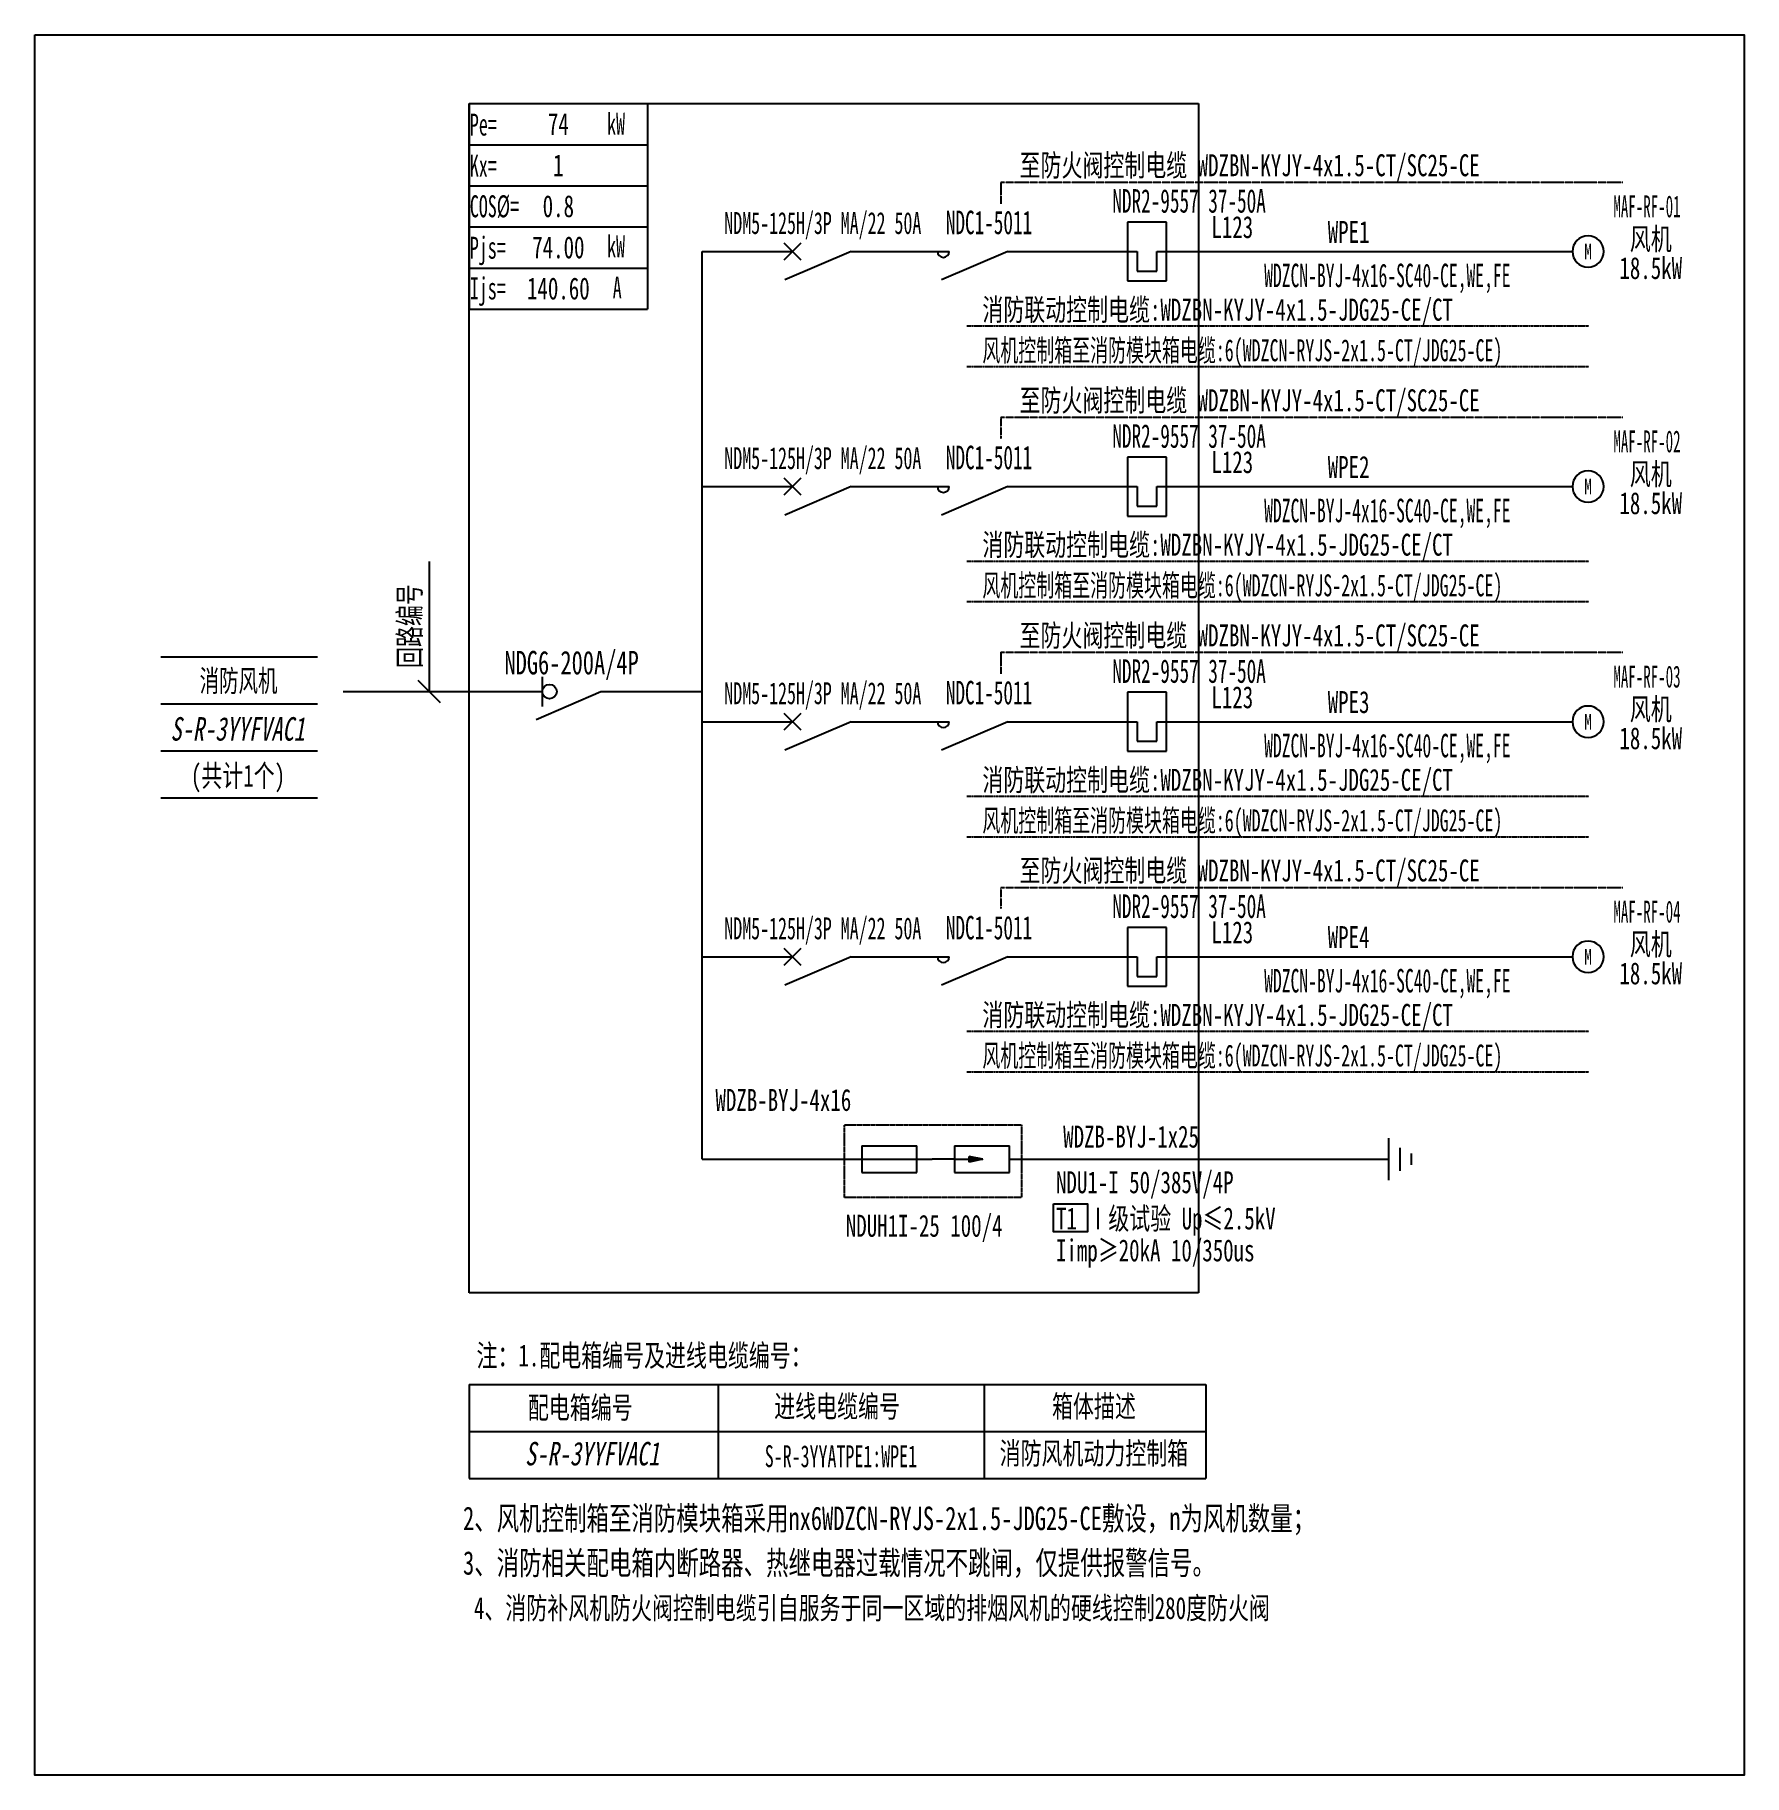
# Model space of a CAD drawing. Extents: x 307521 to 310007, y 280366 to 282898.
import ezdxf
from ezdxf.enums import TextEntityAlignment as Align

# ---------------------------------------------------------------- set-up
doc = ezdxf.new("R2010")
doc.units = 0
doc.header["$MEASUREMENT"] = 0
for name, pattern in [('DASHDOT', [1, 0.5, -0.25, 0, -0.25]), ('DASHED', [0.75, 0.5, -0.25]), ('DASHED2', [0.375, 0.25, -0.125])]:
    doc.linetypes.add(name, pattern=pattern)
for name, color, linetype in [('D_E_Eqpm(强电设备)', 100, 'Continuous'), ('D_E_Eqpm（强电设备）', 100, 'Continuous'), ('D_E_Text(强电文字)', 51, 'Continuous'), ('D_E_Text（强电文字）', 51, 'Continuous'), ('D_E_Wire(强电线缆)', 10, 'Continuous'), ('D_E_Wire（强电线缆）', 10, 'Continuous'), ('D_T_TableDim（表格尺寸）', 255, 'Continuous'), ('系统图', 220, 'Continuous')]:
    doc.layers.add(name, color=color, linetype=linetype)
doc.styles.add('$1$电气', font='', dxfattribs={"width": 0.7})
doc.styles.add('$1$电气箱', font='simhei.ttf', dxfattribs={"width": 0.8, "oblique": 10})
doc.styles.add('$3$电气', font='', dxfattribs={"width": 0.7})
doc.styles.add('电气', font='', dxfattribs={"width": 0.7})
doc.styles.add('电气箱', font='simhei.ttf', dxfattribs={"width": 0.8, "oblique": 10})
doc.styles.get('$1$电气').set_extended_font_data('SimSun')
doc.styles.get('$3$电气').set_extended_font_data('SimSun')
doc.styles.get('电气').set_extended_font_data('SimSun')

# ---------------------------------------------------------------- blocks, each defined once
blk = doc.blocks.new('1')
at = {"layer": 'D_E_Eqpm(强电设备)'}
for p, q in [((-314387, 61832), (-314387, 61082)), ((-313887, 61832), (-314387, 61832)), ((-313887, 61082), (-313887, 61832)), ((-314262, 61457), (-314262, 61207)), ((-314012, 61207), (-314012, 61457)), ((-314387, 61082), (-313887, 61082)), ((-314262, 61207), (-314012, 61207))]:
    blk.add_line(p, q, dxfattribs=at)
blk = doc.blocks.new('电机')
at = {"layer": 'D_E_Eqpm（强电设备）'}
for start, end in [(90, 180), (180, 270), (0, 90), (270, 0)]:
    blk.add_arc((0, 0), 200, start, end, dxfattribs=at)
at = {"layer": 'D_E_Eqpm（强电设备）', "color": 51, "style": '电气', "width": 0.7}
blk.add_text('M', height=200, dxfattribs=at).set_placement((0, 0), align=Align.MIDDLE)
blk = doc.blocks.new('A$C670F4C17')
at = {"layer": 'D_E_Wire（强电线缆）', "linetype": 'DASHDOT', "ltscale": 0.5}
blk.add_line((0, 0), (7936, 0), dxfattribs=at)
at = {"layer": 'D_E_Text（强电文字）', "style": '电气', "width": 0.7}
blk.add_text('消防联动控制电缆:WDZBN-KYJY-4x1.5-JDG25-CE/CT', height=280, dxfattribs=at).set_placement((198, 68))
blk = doc.blocks.new('A$C70CE04DF')
at = {"layer": 'D_E_Wire（强电线缆）', "linetype": 'DASHDOT', "ltscale": 0.5}
blk.add_line((0, 0), (7936, 0), dxfattribs=at)
at = {"layer": 'D_E_Text（强电文字）', "style": '电气', "width": 0.6}
blk.add_text('风机控制箱至消防模块箱电缆:6(WDZCN-RYJS-2x1.5-CT/JDG25-CE)', height=280, dxfattribs=at).set_placement((198, 68))

msp = doc.modelspace()

# ---------------------------------------------------------------- linework, layer by layer
at = {"linetype": 'DASHED'}
for p, q in [((308152.4, 282798.1, 0), (309213.3, 282798.1, 0)), ((308152.4, 281067.9, 0), (308152.4, 282798.1, 0)), ((309213.3, 282798.1, 0), (309213.3, 281067.9, 0)), ((309213.3, 281067.9, 0), (308152.4, 281067.9, 0))]:
    msp.add_line(p, q, dxfattribs=at)
at = {"linetype": 'DASHED2', "elevation": 0}
msp.add_lwpolyline([(308698.4, 281312.7), (308955.9, 281312.7), (308955.9, 281206.6), (308698.4, 281206.6)], close=True, dxfattribs=at)
at = {"layer": 'D_E_Eqpm(强电设备)', "color": 100}
for p, q in [((308610.6, 282570.7, 0), (308634.7, 282594.9, 0)), ((308634.7, 282570.7, 0), (308610.6, 282594.9, 0)), ((308634.7, 282594.9, 0), (308610.6, 282570.7, 0)), ((308610.6, 282594.9, 0), (308634.7, 282570.7, 0)), ((308708.1, 282582.8, 0), (308611.6, 282541.4, 0)), ((308936.1, 282582.8, 0), (308839.6, 282541.4, 0)), ((308610.6, 282228.8, 0), (308634.7, 282253, 0)), ((308634.7, 282228.8, 0), (308610.6, 282253, 0)), ((308634.7, 282253, 0), (308610.6, 282228.8, 0)), ((308610.6, 282253, 0), (308634.7, 282228.8, 0)), ((308708.1, 282240.9, 0), (308611.6, 282199.5, 0)), ((308936.1, 282240.9, 0), (308839.6, 282199.5, 0)), ((308610.6, 281886.8, 0), (308634.7, 281911, 0)), ((308634.7, 281886.8, 0), (308610.6, 281911, 0)), ((308634.7, 281911, 0), (308610.6, 281886.8, 0)), ((308610.6, 281911, 0), (308634.7, 281886.8, 0)), ((308708.1, 281898.9, 0), (308611.6, 281857.5, 0)), ((308936.1, 281898.9, 0), (308839.6, 281857.5, 0)), ((308610.6, 281544.9, 0), (308634.7, 281569.1, 0)), ((308634.7, 281544.9, 0), (308610.6, 281569.1, 0)), ((308634.7, 281569.1, 0), (308610.6, 281544.9, 0)), ((308610.6, 281569.1, 0), (308634.7, 281544.9, 0)), ((308708.1, 281557, 0), (308611.6, 281515.6, 0)), ((308936.1, 281557, 0), (308839.6, 281515.6, 0))]:
    msp.add_line(p, q, dxfattribs=at)
at = {"layer": 'D_E_Eqpm(强电设备)'}
for p, q in [((308723.6, 281281.8, 0), (308723.6, 281243, 0)), ((308723.6, 281281.8, 0), (308803.7, 281281.8, 0)), ((308803.5, 281243, 0), (308803.5, 281281.8, 0)), ((308858.2, 281281.8, 0), (308938.3, 281281.8, 0)), ((308858.2, 281281.8, 0), (308858.2, 281243, 0)), ((308938.1, 281243, 0), (308938.1, 281281.8, 0)), ((308858.2, 281262.4, 0), (308825.8, 281262.4, 0)), ((308858.2, 281262.4, 0), (308899.7, 281262.4, 0)), ((308899.7, 281262.4, 0), (308879.6, 281266.5, 0)), ((308879.6, 281258.3, 0), (308879.6, 281266.5, 0)), ((308899.7, 281262.4, 0), (308879.6, 281258.3, 0)), ((308723.6, 281243, 0), (308803.5, 281243, 0)), ((308858.2, 281243, 0), (308938.1, 281243, 0))]:
    msp.add_line(p, q, dxfattribs=at)
at = {"layer": 'D_E_Eqpm(强电设备)', "color": 100}
for centre in [(308842.1, 282582.8, 0), (308842.1, 282240.9, 0), (308842.1, 281898.9, 0), (308842.1, 281557, 0)]:
    msp.add_arc(centre, 8.55, 180, 0, dxfattribs=at)
at = {"layer": 'D_E_Eqpm(强电设备)'}
msp.add_solid([(308879.6, 281258.3, 0), (308899.7, 281262.4, 0), (308879.6, 281266.5, 0)], dxfattribs=at)
at = {"layer": 'D_E_Eqpm（强电设备）'}
msp.add_line((308258.7, 281964.2, 0), (308258.7, 281921, 0), dxfattribs=at)
at = {"layer": 'D_E_Eqpm（强电设备）', "color": 100}
msp.add_line((308249.9, 281902.2, 0), (308344.1, 281942.6, 0), dxfattribs=at)
at = {"layer": 'D_E_Eqpm（强电设备）'}
msp.add_circle((308269.2, 281942.6, 0), 10.5, dxfattribs=at)
at = {"layer": 'D_E_Text（强电文字）'}
for p, q in [((308152.4, 282798.1, 0), (308411.7, 282798.1, 0)), ((308152.4, 282798.1, 0), (308152.4, 282498.9, 0)), ((308411.7, 282798.1, 0), (308411.7, 282498.9, 0)), ((308152.4, 282738.2, 0), (308411.7, 282738.2, 0)), ((308152.4, 282678.4, 0), (308411.7, 282678.4, 0)), ((308152.4, 282618.5, 0), (308411.7, 282618.5, 0)), ((308152.4, 282558.7, 0), (308411.7, 282558.7, 0)), ((308152.4, 282498.9, 0), (308411.7, 282498.9, 0)), ((308094.5, 281942.6, 0), (308094.5, 282131.7, 0)), ((308110.6, 281926.5, 0), (308078.4, 281958.7, 0))]:
    msp.add_line(p, q, dxfattribs=at)
at = {"layer": 'D_E_Text（强电文字）', "elevation": 0}
msp.add_lwpolyline([(309002.4, 281197.7), (309052, 281197.7), (309052, 281156.8), (309002.4, 281156.8)], close=True, dxfattribs=at)
at = {"layer": 'D_E_Wire(强电线缆)', "color": 10}
for p, q in [((308491.4, 282582.8, 0), (308622.7, 282582.8, 0)), ((308708.1, 282582.8, 0), (308850.6, 282582.8, 0)), ((308936.1, 282582.8, 0), (309124.2, 282582.8, 0)), ((309152.7, 282582.8, 0), (309757.1, 282582.8, 0)), ((308491.4, 282240.9, 0), (308622.7, 282240.9, 0)), ((308708.1, 282240.9, 0), (308850.6, 282240.9, 0)), ((308936.1, 282240.9, 0), (309124.2, 282240.9, 0)), ((309152.7, 282240.9, 0), (309757.1, 282240.9, 0)), ((308491.4, 281898.9, 0), (308622.7, 281898.9, 0)), ((308708.1, 281898.9, 0), (308850.6, 281898.9, 0)), ((308936.1, 281898.9, 0), (309124.2, 281898.9, 0)), ((309152.7, 281898.9, 0), (309757.1, 281898.9, 0)), ((308491.4, 281557, 0), (308622.7, 281557, 0)), ((308708.1, 281557, 0), (308850.6, 281557, 0)), ((308936.1, 281557, 0), (309124.2, 281557, 0)), ((309152.7, 281557, 0), (309757.1, 281557, 0))]:
    msp.add_line(p, q, dxfattribs=at)
at = {"layer": 'D_E_Wire（强电线缆）', "linetype": 'DASHDOT', "ltscale": 0.5}
for p, q in [((308925.9, 282683.7, 0), (309830.5, 282683.7, 0)), ((308925.9, 282683.7, 0), (308925.9, 282652.3, 0)), ((308925.9, 282341.7, 0), (309830.5, 282341.7, 0)), ((308925.9, 282341.7, 0), (308925.9, 282310.4, 0)), ((308925.9, 281999.8, 0), (309830.5, 281999.8, 0)), ((308925.9, 281999.8, 0), (308925.9, 281968.4, 0)), ((308925.9, 281657.8, 0), (309830.5, 281657.8, 0)), ((308925.9, 281657.8, 0), (308925.9, 281626.5, 0))]:
    msp.add_line(p, q, dxfattribs=at)
at = {"layer": 'D_E_Wire（强电线缆）'}
for p, q in [((308491.4, 281262.4, 0), (308491.4, 282582.8, 0)), ((308491.4, 281886.9, 0), (308491.4, 282240.9, 0)), ((307969.1, 281942.6, 0), (308258.7, 281942.6, 0)), ((308344.1, 281942.6, 0), (308491.4, 281942.6, 0)), ((308491.4, 281830.5, 0), (308491.4, 281886.9, 0)), ((309489.9, 281232, 0), (309489.9, 281292.9, 0)), ((309506.5, 281245.8, 0), (309506.5, 281279.1, 0)), ((308491.4, 281262.4, 0), (308825.8, 281262.4, 0)), ((308938.1, 281262.4, 0), (309489.9, 281262.4, 0)), ((309523.1, 281254.1, 0), (309523.1, 281270.7, 0))]:
    msp.add_line(p, q, dxfattribs=at)
at = {"layer": 'D_T_TableDim（表格尺寸）', "color": 255}
for p, q in [((307703.8, 281993.4, 0), (307931.8, 281993.4, 0)), ((307703.8, 281925, 0), (307931.8, 281925, 0)), ((307703.8, 281856.6, 0), (307931.8, 281856.6, 0)), ((307703.8, 281856.6, 0), (307931.8, 281856.6, 0)), ((307703.8, 281856.6, 0), (307931.8, 281856.6, 0)), ((307703.8, 281856.6, 0), (307931.8, 281856.6, 0)), ((307703.8, 281856.6, 0), (307931.8, 281856.6, 0)), ((307703.8, 281788.2, 0), (307931.8, 281788.2, 0))]:
    msp.add_line(p, q, dxfattribs=at)
at = {"layer": 'D_T_TableDim（表格尺寸）', "ltscale": 3.5}
for p, q in [((308152.4, 280934.8, 0), (309223.7, 280934.8, 0)), ((308152.4, 280934.8, 0), (308152.4, 280798, 0)), ((308514.6, 280934.8, 0), (308514.6, 280798, 0)), ((308901.3, 280934.8, 0), (308901.3, 280798, 0)), ((309223.7, 280934.8, 0), (309223.7, 280798, 0)), ((308152.4, 280866.4, 0), (309223.7, 280866.4, 0)), ((308152.4, 280866.4, 0), (309223.7, 280866.4, 0)), ((308514.6, 280866.4, 0), (308514.6, 280798, 0)), ((308901.3, 280866.4, 0), (308901.3, 280798, 0)), ((308152.4, 280798, 0), (309223.7, 280798, 0))]:
    msp.add_line(p, q, dxfattribs=at)
at = {"layer": '系统图', "ltscale": 9973.992009}
msp.add_lwpolyline([(307520.6, 282898), (310007, 282898), (310007, 280366.5), (307520.6, 280366.5)], close=True, dxfattribs=at)

# ---------------------------------------------------------------- block references
at = {"layer": 'D_E_Eqpm(强电设备)', "color": 100, "xscale": 0.1139832797001544, "yscale": 0.1139832797001544, "zscale": 0.1139832797001544}
for p in [(344944.8, 275577.7, 0), (344944.8, 275235.7, 0), (344944.8, 274893.8, 0), (344944.8, 274551.8, 0)]:
    msp.add_blockref('1', p, dxfattribs=at)
at = {"layer": 'D_E_Eqpm（强电设备）', "xscale": 0.1139832797001544, "yscale": 0.1139832797001544, "zscale": 0.1139832797001544}
for p in [(309779.9, 282582.8, 0), (309779.9, 282240.9, 0), (309779.9, 281898.9, 0), (309779.9, 281557, 0)]:
    msp.add_blockref('电机', p, dxfattribs=at)
at = {"layer": 'D_E_Wire（强电线缆）', "xscale": 0.1139832797001544, "yscale": 0.1139832797001544, "zscale": 0.1139832797001544}
for name, p in [('A$C670F4C17', (308876.3, 282474.5, 0)), ('A$C70CE04DF', (308876.3, 282415.4, 0)), ('A$C670F4C17', (308876.3, 282132.6, 0)), ('A$C70CE04DF', (308876.3, 282073.5, 0)), ('A$C670F4C17', (308876.3, 281790.6, 0)), ('A$C70CE04DF', (308876.3, 281731.5, 0)), ('A$C670F4C17', (308876.3, 281448.7, 0)), ('A$C70CE04DF', (308876.3, 281389.6, 0))]:
    msp.add_blockref(name, p, dxfattribs=at)

# ---------------------------------------------------------------- texts
at = {"layer": 'D_E_Text(强电文字)', "color": 51, "style": '电气', "width": 0.6}
for s, height, p in [('NDR2-9557 37-50A', 34.195, (309087.9, 282639.3, 0)), ('NDC1-5011', 34.19, (308845.7, 282608, 0)), ('NDR2-9557 37-50A', 34.195, (309087.9, 282297.3, 0)), ('NDC1-5011', 34.19, (308845.7, 282266.1, 0)), ('NDR2-9557 37-50A', 34.195, (309087.9, 281955.4, 0)), ('NDC1-5011', 34.19, (308845.7, 281924.1, 0)), ('NDR2-9557 37-50A', 34.195, (309087.9, 281613.4, 0)), ('NDC1-5011', 34.19, (308845.7, 281582.2, 0))]:
    msp.add_text(s, height=height, dxfattribs=at).set_placement(p)
at = {"layer": 'D_E_Text(强电文字)', "color": 1, "style": '电气', "width": 0.55}
for p in [(309487.9, 282543.9, 0), (309487.9, 282201.9, 0), (309487.9, 281860, 0), (309487.9, 281518, 0)]:
    msp.add_text('WDZCN-BYJ-4x16-SC40-CE,WE,FE', height=34.195, dxfattribs=at).set_placement(p, align=Align.MIDDLE)
at = {"layer": 'D_E_Text(强电文字)', "color": 51, "style": '$3$电气', "width": 0.7}
msp.add_text('NDG6-200A/4P', height=34.195, dxfattribs=at).set_placement((308301.4, 281967.7, 0), align=Align.CENTER)
at = {"layer": 'D_E_Text(强电文字)', "style": '电气', "width": 0.7}
for s, p in [('WDZB-BYJ-4x16', (308510.6, 281332.7, 0)), ('WDZB-BYJ-1x25', (309016.4, 281279.4, 0)), ('T1 Ⅰ级试验 Up≤2.5kV ', (309006, 281160.3, 0)), ('Iimp≥20kA 10/350us', (309006, 281113.9, 0))]:
    msp.add_text(s, height=31.915, dxfattribs=at).set_placement(p)
at = {"layer": 'D_E_Text(强电文字)', "color": 51, "true_color": 0xffff7f, "style": '电气', "width": 0.7}
msp.add_text('NDU1-I 50/385V/4P', height=31.915, dxfattribs=at).set_placement((309006, 281213, 0))
at = {"layer": 'D_E_Text（强电文字）', "linetype": 'Continuous', "style": '电气', "width": 0.6}
for s, height, p in [('Pe=', 31.92, (308153.4, 282751.5, 0)), ('kW', 31.92, (308353, 282752.6, 0)), ('Kx=', 31.92, (308153.4, 282691.5, 0)), ('COS%%C=', 31.92, (308153.4, 282632.6, 0)), ('Pjs=', 31.92, (308153.4, 282572.4, 0)), ('kW', 31.92, (308353, 282574.4, 0)), ('Ijs=', 31.92, (308153.4, 282513.2, 0)), ('A', 31.9, (308361.2, 282514.5, 0))]:
    msp.add_text(s, height=height, dxfattribs=at).set_placement(p)
at = {"layer": 'D_E_Text（强电文字）', "style": '电气', "width": 0.7}
for s, height, p in [('至防火阀控制电缆 WDZBN-KYJY-4x1.5-CT/SC25-CE ', 31.915, (308953, 282692.3, 0)), ('L123', 31.92, (309232, 282602.4, 0)), ('至防火阀控制电缆 WDZBN-KYJY-4x1.5-CT/SC25-CE ', 31.915, (308953, 282350.4, 0)), ('L123', 31.92, (309232, 282260.5, 0)), ('至防火阀控制电缆 WDZBN-KYJY-4x1.5-CT/SC25-CE ', 31.915, (308953, 282008.4, 0)), ('L123', 31.92, (309232, 281918.5, 0)), ('至防火阀控制电缆 WDZBN-KYJY-4x1.5-CT/SC25-CE ', 31.915, (308953, 281666.5, 0)), ('L123', 31.92, (309232, 281576.6, 0)), ('WPE4', 31.92, (309401.2, 281569.6, 0)), ('注：1.配电箱编号及进线电缆编号：', 31.915, (308163.1, 280961, 0)), (' 2、风机控制箱至消防模块箱采用nx6WDZCN-RYJS-2x1.5-JDG25-CE敷设，n为风机数量；', 34.195, (308127.2, 280723, 0)), (' 3、消防相关配电箱内断路器、热继电器过载情况不跳闸，仅提供报警信号。', 34.195, (308127.2, 280658.2, 0))]:
    msp.add_text(s, height=height, dxfattribs=at).set_placement(p)
at = {"layer": 'D_E_Text（强电文字）'}
for s, height, style, width, p in [('NDM5-125H/3P MA/22 50A', 31.915, '电气', 0.6, (308666.8, 282621.6, 0)), ('风机', 31.92, '电气', 0.7, (309871.1, 282601.6, 0)), ('18.5kW', 31.92, '电气', 0.7, (309871.1, 282559.2, 0)), ('NDM5-125H/3P MA/22 50A', 31.915, '电气', 0.6, (308666.8, 282279.6, 0)), ('风机', 31.92, '电气', 0.7, (309871.1, 282259.7, 0)), ('18.5kW', 31.92, '电气', 0.7, (309871.1, 282217.2, 0)), ('消防风机', 31.92, '$1$电气', 0.65, (307816.9, 281959, 0)), ('NDM5-125H/3P MA/22 50A', 31.915, '电气', 0.6, (308666.8, 281937.7, 0)), ('风机', 31.92, '电气', 0.7, (309871.1, 281917.7, 0)), ('18.5kW', 31.92, '电气', 0.7, (309871.1, 281875.3, 0)), ('NDM5-125H/3P MA/22 50A', 31.915, '电气', 0.6, (308666.8, 281595.7, 0)), ('风机', 31.92, '电气', 0.7, (309871.1, 281575.8, 0)), ('18.5kW', 31.92, '电气', 0.7, (309871.1, 281533.3, 0)), ('配电箱编号', 31.92, '电气', 0.7, (308314, 280902, 0)), ('进线电缆编号', 31.92, '电气', 0.7, (308687.5, 280903.7, 0)), ('箱体描述', 31.92, '电气', 0.7, (309061.1, 280903.7, 0)), ('S-R-3YYATPE1:WPE1', 31.915, '电气', 0.6, (308693.1, 280830.5, 0)), ('消防风机动力控制箱', 31.92, '电气', 0.7, (309061.1, 280835.3, 0))]:
    msp.add_text(s, height=height, dxfattribs=dict(at, style=style, width=width)).set_placement(p, align=Align.MIDDLE)
at = {"layer": 'D_E_Text（强电文字）', "color": 51, "style": '电气', "width": 0.5}
msp.add_text('MAF-RF-01', height=31.92, dxfattribs=at).set_placement((309865.6, 282632.5, 0), align=Align.CENTER)
at = {"layer": 'D_E_Text（强电文字）', "color": 51, "style": '电气', "width": 0.7}
for s, height, p in [('WPE1', 31.92, (309401.2, 282595.4, 0)), ('WPE2', 31.92, (309401.2, 282253.5, 0)), ('WPE3', 31.92, (309401.2, 281911.5, 0)), ('4、消防补风机防火阀控制电缆引自服务于同一区域的排烟风机的硬线控制280度防火阀', 31.915, (308159.3, 280593.7, 0))]:
    msp.add_text(s, height=height, dxfattribs=at).set_placement(p)
at = {"layer": 'D_E_Text（强电文字）'}
for s, style, width, p in [('MAF-RF-02', '电气', 0.5, (309865.6, 282290.6, 0)), ('MAF-RF-03', '电气', 0.5, (309865.6, 281948.6, 0)), ('(共计1个)', '$1$电气', 0.7, (307816.1, 281804.5, 0)), ('MAF-RF-04', '电气', 0.5, (309865.6, 281606.7, 0))]:
    msp.add_text(s, height=31.92, dxfattribs=dict(at, style=style, width=width)).set_placement(p, align=Align.CENTER)
at = {"layer": 'D_E_Text（强电文字）', "style": '$3$电气', "width": 0.7}
msp.add_text('回路编号', height=31.92, rotation=90, dxfattribs=at).set_placement((308081.6, 281977, 0))
at = {"layer": 'D_E_Text（强电文字）', "oblique": 10, "width": 0.7}
for style, p in [('$1$电气箱', (307815.6, 281888.4, 0)), ('电气箱', (308331.4, 280834.2, 0))]:
    msp.add_text('S-R-3YYFVAC1', height=34.195, dxfattribs=dict(at, style=style)).set_placement(p, align=Align.MIDDLE)
at = {"layer": 'D_E_Text（强电文字）', "color": 51, "true_color": 0xffff7f, "style": '电气', "width": 0.7}
msp.add_text('NDUH1I-25 100/4', height=31.915, dxfattribs=at).set_placement((308700.2, 281149.7, 0))
at = {"layer": 'D_E_Text（强电文字）', "width": 259.288, "attachment_point": 5, "style": '电气'}
for s, insert, char_height in [('74', (308282.1, 282768.2, 0), 31.92), ('1', (308282.1, 282708.3, 0), 31.9), ('0.8', (308282.1, 282648.5, 0), 31.92), ('{\\C200;74.00}', (308282.1, 282588.6, 0), 31.915), ('{\\C200;140.60}', (308282.1, 282528.8, 0), 31.915)]:
    msp.add_mtext(s, dxfattribs=dict(at, insert=insert, char_height=char_height))

doc.saveas('drawing.dxf')
